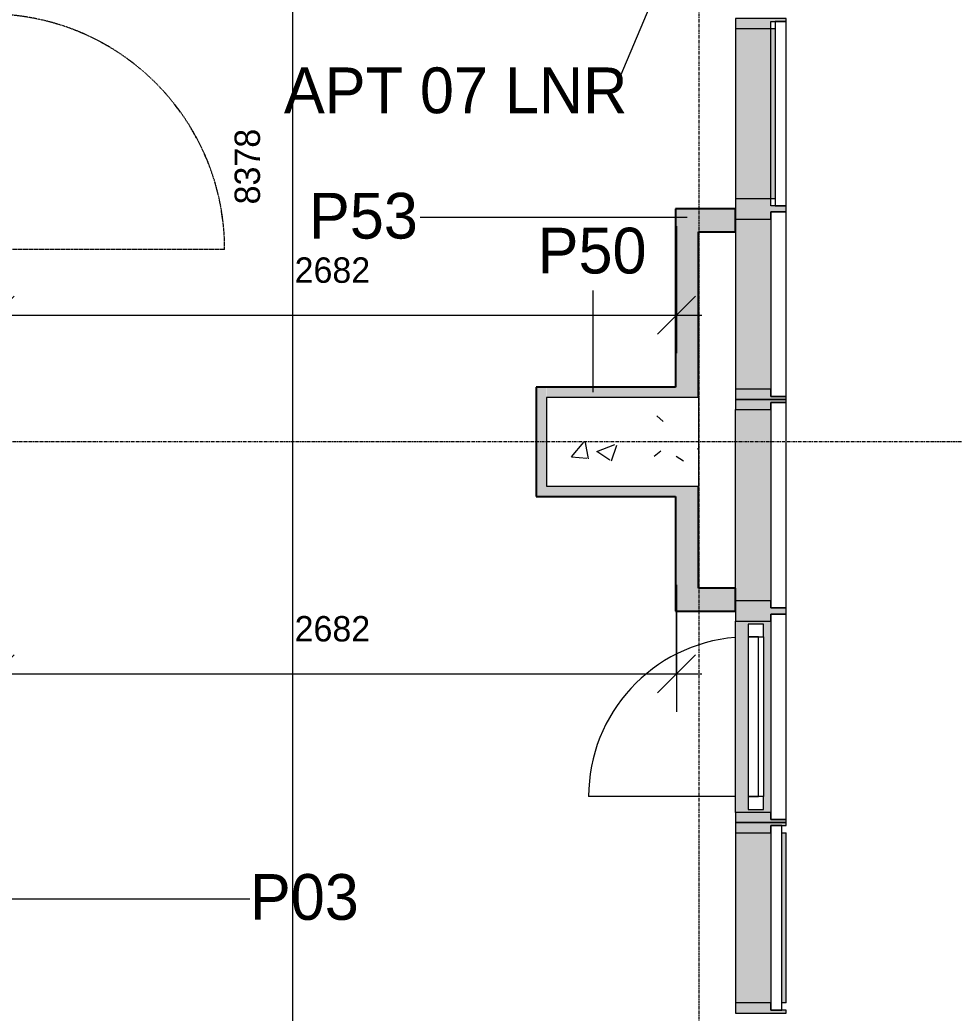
# Model space of a CAD drawing. Header units: millimetres. Extents: x 137829 to 196765, y -3018 to 487290.
# Drawn here: x 158085 to 161761, y 448047 to 451956 of the extents above; entities that cross this region are included whole.
import ezdxf

# ---------------------------------------------------------------- set-up
doc = ezdxf.new("R2010")
doc.units = ezdxf.units.MM
doc.linetypes.add('FCH_Dash 1_5mm', pattern=[3, 1.5, -1.5])
doc.linetypes.add('GridLine', pattern=[21, 12, -3, 3, -3])
for name, color, linetype, lineweight in [('A-ANNO-DIMS', 211, 'Continuous', 5), ('A-ANNO-DIMS-100', 211, 'Continuous', 5), ('A-DOOR', 31, 'Continuous', 15), ('A-DOOR-FRAM', 31, 'Continuous', 5), ('A-GLAZ-CURT', 52, 'Continuous', 15), ('A-GLAZ-CWMG', 51, 'Continuous', 15), ('A-WALL-IDEN', 211, 'Continuous', 15), ('A-WALL-PATT', 111, 'Continuous', 15), ('I-WALL', 2, 'Continuous', 15), ('S-COLS', 52, 'Continuous', 15), ('S-GRID', 1, 'Continuous', 5)]:
    doc.layers.add(name, color=color, linetype=linetype, lineweight=lineweight)
doc.styles.add('Akkurat-Light_2', font='Akkurat-Light.ttf', dxfattribs={"height": 180})
doc.styles.add('Akkurat-Light_3', font='Akkurat-Light.ttf', dxfattribs={"height": 100})
doc.dimstyles.new('Diagonal_Cont_AkkuratLight_1_0mm', dxfattribs={"dimscale": 304.8, "dimtxt": 101.480158, "dimasz": 0.492126, "dimexe": 0.492126, "dimexo": 0.0625, "dimgap": 0.328084, "dimtad": 1, "dimdec": 0, "dimzin": 0, "dimdsep": 46, "dimtxsty": 'Akkurat-Light_3', "dimblk1": 'OBLIQUE', "dimblk2": 'OBLIQUE', "dimsah": 1, "dimcen": 0.09, "dimdle": 0.328084, "dimazin": 0, "dimtfac": 1, "dimtdec": 4, "dimtix": 1, "dimtmove": 0, "dimatfit": 3, "dimfxl": 1, "dimtvp": 1, "dimtolj": 1, "dimtzin": 0, "dimarcsym": 0})

# ---------------------------------------------------------------- blocks, each defined once
blk = doc.blocks.new('Concrete Rectangular - 600 x 350mm-4117602-12-30 - Typical Floor_Partition Types')
at = {"layer": 'S-COLS', "lineweight": 5}
h = blk.add_hatch(dxfattribs=at)
h.set_pattern_fill('FP_1', color=256, style=0, pattern_type=2)
h.set_pattern_definition([(50, (-160457.25, -450294.8), (728.7365, -63.7558), [76.2, -838.2]), (355, (-160457.25, -450294.8), (-140.9716, 764.2276), [60.96, -670.56]), (100.451, (-160396.5, -450300.1), (587.77, 700.4668), [64.76, -712.36]), (46.184, (-160457.25, -450091.6), (1084.3162, -168.171), [114.3, -1257.3]), (96.636, (-160366.9, -450105.6), (949.61, 989.7098), [97.14, -1068.54]), (351.184, (-160457.2, -450091.6), (949.6206, 989.7012), [91.44, -1005.84]), (21, (-160355.65, -450142.4), (606.4579, -409.0606), [76.2, -838.2]), (326, (-160355.65, -450142.4), (247.2083, 736.7529), [60.96, -670.56]), (71.451, (-160305.1, -450176.5), (853.6683, 327.6855), [64.76, -712.36]), (37.5, (-160457.25, -450294.8), (12.3547, 338.22012), [33.528, -628.904, 33.528, -1320.292]), (37.5, (-160457.25, -450294.8), (12.3547, 338.22012), [-695.96, -647.192, 33.528, -639.572]), (7.5, (-160457.25, -450294.8), (267.27887, 400.72213), [33.528, -354.584, 33.528, -870.204]), (7.5, (-160457.25, -450294.8), (267.27887, 400.72213), [-421.64, -613.664, 33.528, -223.012]), (327.5, (-160683.82, -450294.8), (542.36333, -22.91534), [33.528, -220.472, 33.528, -1810.512]), (327.5, (-160683.82, -450294.8), (542.36333, -22.91534), [-287.528, -758.952, 33.528, -1018.032]), (317.5, (-160785.4, -450294.8), (592.51696, 101.7071), [33.528, -296.672, 33.528, -1239.52]), (317.5, (-160785.4, -450294.8), (592.51696, 101.7071), [-363.728, -492.76, 33.528, -713.232])])
h.paths.add_polyline_path([(300, -175), (300, 175), (-300, 175), (-300, -175)], flags=0)
at = {"layer": 'S-COLS'}
for p, q in [((300, 175), (-300, 175)), ((-300, 175), (-300, -175)), ((300, -175), (300, 175)), ((-300, -175), (300, -175))]:
    blk.add_line(p, q, dxfattribs=at)
blk = doc.blocks.new('FCH_CWP_Perforated W_D Tower - FCH_CWP_03_Perforated W_D-2412102-12-30 - Typical Floor_Partition Types')
at = {"layer": 'A-GLAZ-CURT', "lineweight": 20}
for p, q in [((-314.3, 169.5), (-314.3, 747)), ((-314.3, 118.5), (-364.3, 118.5)), ((-364.3, 118.5), (-364.3, 58.5)), ((314.3, 118.5), (-314.3, 118.5)), ((-314.3, 118.5), (-314.3, 78.5)), ((-314.3, 58.5), (-314.3, 118.5)), ((314.3, 78.5), (314.3, 118.5)), ((364.3, 118.5), (314.3, 118.5)), ((314.3, 118.5), (314.3, 58.5)), ((364.3, 58.5), (364.3, 118.5)), ((-314.3, 78.5), (314.3, 78.5)), ((-364.3, 58.5), (-314.3, 58.5)), ((314.3, 58.5), (364.3, 58.5)), ((404.3, 30.5), (-404.3, 30.5)), ((-404.3, 30.5), (-404.3, -30.5)), ((404.3, -30.5), (404.3, 30.5)), ((-404.3, -30.5), (404.3, -30.5))]:
    blk.add_line(p, q, dxfattribs=at)
at = {"layer": 'A-GLAZ-CURT'}
blk.add_line((314.3, 58.5), (-314.3, 58.5), dxfattribs=at)
at = {"layer": 'A-GLAZ-CURT', "lineweight": 20}
blk.add_arc((-314.3, 118.5), 628.5, 4.6685, 90, dxfattribs=at)
blk = doc.blocks.new('Rectangular Mullion - FCH_CM_40x200mm_Capless - Half Mullion Unitised-1182543-12-30 - Typical Floor_Partition Types')
at = {"layer": 'A-GLAZ-CWMG'}
blk.add_hatch(color=256, dxfattribs=at).paths.add_polyline_path([(-12, 30.5), (-12, -30.5), (-40, -30.5), (-40, -169.5), (0, -169.5), (0, 30.5)], flags=0)
at = {"layer": 'A-GLAZ-CWMG', "lineweight": 20}
for p, q in [((0, 30.5), (-12, 30.5)), ((-12, 30.5), (-12, -30.5)), ((0, -169.5), (0, 30.5)), ((-12, -30.5), (-40, -30.5)), ((-40, -30.5), (-40, -169.5)), ((-40, -169.5), (0, -169.5))]:
    blk.add_line(p, q, dxfattribs=at)
blk = doc.blocks.new('Rectangular Mullion - FCH_CM_40x200mm_Capless - Half Mullion Right Unitised-1182544-12-30 - Typical Floor_Partition Types')
at = {"layer": 'A-GLAZ-CWMG'}
blk.add_hatch(color=256, dxfattribs=at).paths.add_polyline_path([(0, 30.5), (0, -169.5), (-40, -169.5), (-40, -30.5), (-12, -30.5), (-12, 30.5)], flags=0)
at = {"layer": 'A-GLAZ-CWMG', "lineweight": 20}
for p, q in [((-12, -30.5), (-12, 30.5)), ((-12, 30.5), (0, 30.5)), ((0, 30.5), (0, -169.5)), ((-40, -169.5), (-40, -30.5)), ((-40, -30.5), (-12, -30.5)), ((0, -169.5), (-40, -169.5))]:
    blk.add_line(p, q, dxfattribs=at)
blk = doc.blocks.new('Rectangular Mullion - FCH_CM_40x200mm_Capless - Half Mullion Unitised-V8-12-30 - Typical Floor_Partition Types')
at = {"layer": 'A-GLAZ-CWMG'}
h = blk.add_hatch(color=256, dxfattribs=at)
h.paths.add_polyline_path([(146824.4, 446830.9), (147576.9, 446830.9), (147576.9, 446969.9), (146824.4, 446969.9), (146824.4, 446858.9)], flags=0)
h.paths.add_polyline_path([(146886.4, 446858.9), (146836.4, 446858.9), (146836.4, 446918.9), (147564.9, 446918.9), (147564.9, 446858.9), (147514.9, 446858.9)], flags=0)
blk.add_line((146824.4, 446969.9), (147576.9, 446969.9), dxfattribs=at)
blk = doc.blocks.new('System Panel - FCH_CWP_05_Ceramic Backed-993489-12-30 - Typical Floor_Partition Types')
at = {"layer": 'A-GLAZ-CURT', "lineweight": 20}
for p, q in [((404.2, 30.5), (-404.2, 30.5)), ((-404.2, 30.5), (-404.2, -30.5)), ((404.2, -30.5), (404.2, 30.5)), ((-404.2, -30.5), (404.2, -30.5))]:
    blk.add_line(p, q, dxfattribs=at)
blk = doc.blocks.new('Rectangular Mullion - FCH_CM_40x200mm_Capless - Half Mullion Unitised-V46-12-30 - Typical Floor_Partition Types')
at = {"layer": 'A-GLAZ-CWMG'}
blk.add_hatch(color=256, dxfattribs=at).paths.add_polyline_path([(161039.5, 449669), (161039.5, 450421.5), (160900.5, 450421.5), (160900.5, 449669)], flags=0)
blk.add_line((160900.5, 449719), (160900.5, 450421.5), dxfattribs=at)
blk = doc.blocks.new('Rectangular Mullion - FCH_CM_80x200mm_Capless-1182541-12-30 - Typical Floor_Partition Types')
at = {"layer": 'A-GLAZ-CWMG'}
blk.add_hatch(color=256, dxfattribs=at).paths.add_polyline_path([(12, 30.5), (12, -30.5), (40, -30.5), (40, -169.5), (-40, -169.5), (-40, -30.5), (-12, -30.5), (-12, 30.5)], flags=0)
at = {"layer": 'A-GLAZ-CWMG', "lineweight": 20}
for p, q in [((-12, -30.5), (-12, 30.5)), ((-12, 30.5), (12, 30.5)), ((12, 30.5), (12, -30.5)), ((-40, -169.5), (-40, -30.5)), ((-40, -30.5), (-12, -30.5)), ((12, -30.5), (40, -30.5)), ((40, -30.5), (40, -169.5)), ((40, -169.5), (-40, -169.5))]:
    blk.add_line(p, q, dxfattribs=at)
blk = doc.blocks.new('System Panel - FCH_CWP_01_GlazedPanel-1182754-12-30 - Typical Floor_Partition Types')
at = {"layer": 'A-GLAZ-CURT', "lineweight": 20}
for p, q in [((363, 30.5), (-363, 30.5)), ((-363, 30.5), (-363, -13.5)), ((363, -13.5), (363, 30.5)), ((-363, -13.5), (363, -13.5))]:
    blk.add_line(p, q, dxfattribs=at)
blk = doc.blocks.new('Rectangular Mullion - FCH_CM_40x200mm_Capless - Half Mullion Unitised-1159174-12-30 - Typical Floor_Partition Types')
at = {"layer": 'A-GLAZ-CWMG'}
blk.add_hatch(color=256, dxfattribs=at).paths.add_polyline_path([(0, -30.5), (0, 169.5), (-40, 169.5), (-40, 30.5), (-12, 30.5), (-12, -30.5)], flags=0)
at = {"layer": 'A-GLAZ-CWMG', "lineweight": 20}
for p, q in [((-40, 169.5), (-40, 30.5)), ((0, 169.5), (-40, 169.5)), ((0, -30.5), (0, 169.5)), ((-40, 30.5), (-12, 30.5)), ((-12, 30.5), (-12, -30.5)), ((-12, -30.5), (0, -30.5))]:
    blk.add_line(p, q, dxfattribs=at)
blk = doc.blocks.new('Rectangular Mullion - FCH_CM_40x200mm_Capless - Half Mullion Right Unitised-1159175-12-30 - Typical Floor_Partition Types')
at = {"layer": 'A-GLAZ-CWMG'}
blk.add_hatch(color=256, dxfattribs=at).paths.add_polyline_path([(-12, -30.5), (-12, 30.5), (-40, 30.5), (-40, 169.5), (0, 169.5), (0, -30.5)], flags=0)
at = {"layer": 'A-GLAZ-CWMG', "lineweight": 20}
for p, q in [((-40, 30.5), (-40, 169.5)), ((-40, 169.5), (0, 169.5)), ((0, 169.5), (0, -30.5)), ((-12, 30.5), (-40, 30.5)), ((-12, -30.5), (-12, 30.5)), ((0, -30.5), (-12, -30.5))]:
    blk.add_line(p, q, dxfattribs=at)
blk = doc.blocks.new('Rectangular Mullion - FCH_CM_40x200mm_Capless - Half Mullion Unitised-V16-12-30 - Typical Floor_Partition Types')
at = {"layer": 'A-GLAZ-CWMG'}
for points in [[(144774.2, 481248.5), (144774.2, 481918.5), (144757.2, 481918.5), (144757.2, 481248.5)], [(144957.2, 481248.5), (144957.2, 481918.5), (144818.2, 481918.5), (144818.2, 481248.5)]]:
    blk.add_hatch(color=256, dxfattribs=at).paths.add_polyline_path(points, flags=0)
for p, q in [((144757.2, 481918.5), (144774.2, 481918.5)), ((144757.2, 481918.5), (144757.2, 481248.5)), ((144957.2, 481248.5), (144957.2, 481918.5)), ((144774.2, 481248.5), (144757.2, 481248.5))]:
    blk.add_line(p, q, dxfattribs=at)
blk = doc.blocks.new('System Panel - FCH_CWP_01_GlazedPanel-1174460-12-30 - Typical Floor_Partition Types')
at = {"layer": 'A-GLAZ-CURT', "lineweight": 20}
for p, q in [((363, 30.5), (-363, 30.5)), ((-363, 30.5), (-363, -13.5)), ((363, -13.5), (363, 30.5)), ((-363, -13.5), (363, -13.5))]:
    blk.add_line(p, q, dxfattribs=at)
blk = doc.blocks.new('Rectangular Mullion - FCH_CM_40x200mm_Capless - Half Mullion Unitised-V11-12-30 - Typical Floor_Partition Types')
at = {"layer": 'A-GLAZ-CWMG'}
for points in [[(149826.9, 446830.8), (149826.9, 446969.8), (149156.9, 446969.8), (149156.9, 446830.8)], [(149156.9, 446813.8), (149826.9, 446813.8), (149826.9, 446830.8), (149156.9, 446830.8)]]:
    blk.add_hatch(color=256, dxfattribs=at).paths.add_polyline_path(points, flags=0)
for p, q in [((149826.9, 446969.8), (149156.9, 446969.8)), ((149156.9, 446813.8), (149156.9, 446830.8)), ((149156.9, 446830.8), (149826.9, 446830.8)), ((149826.9, 446830.8), (149826.9, 446813.8))]:
    blk.add_line(p, q, dxfattribs=at)
blk = doc.blocks.new('System Panel - FCH_CWP_05_Ceramic Backed-1174459-12-30 - Typical Floor_Partition Types')
at = {"layer": 'A-GLAZ-CURT', "lineweight": 20}
for p, q in [((363, 30.5), (-363, 30.5)), ((-363, 30.5), (-363, -30.5)), ((363, -30.5), (363, 30.5)), ((-363, -30.5), (363, -30.5))]:
    blk.add_line(p, q, dxfattribs=at)
blk = doc.blocks.new('Rectangular Mullion - FCH_CM_40x200mm_Capless - Half Mullion Unitised-V14-12-30 - Typical Floor_Partition Types')
at = {"layer": 'A-GLAZ-CWMG'}
blk.add_hatch(color=256, dxfattribs=at).paths.add_polyline_path([(157535.1, 446830.9), (158205.1, 446830.9), (158205.1, 446969.9), (157535.1, 446969.9)], flags=0)
blk.add_line((158155.1, 446969.9), (157535.1, 446969.9), dxfattribs=at)
blk = doc.blocks.new('Rectangular Mullion - FCH_CM_80x200mm_Capless-1002401-12-30 - Typical Floor_Partition Types')
at = {"layer": 'A-GLAZ-CWMG'}
blk.add_hatch(color=256, dxfattribs=at).paths.add_polyline_path([(12, -30.5), (-12, -30.5), (-12, 30.5), (-40, 30.5), (-40, 169.5), (40, 169.5), (40, 30.5), (12, 30.5)], flags=0)
at = {"layer": 'A-GLAZ-CWMG', "lineweight": 20}
for p, q in [((-40, 30.5), (-40, 169.5)), ((-40, 169.5), (40, 169.5)), ((40, 169.5), (40, 30.5)), ((-12, 30.5), (-40, 30.5)), ((-12, -30.5), (-12, 30.5)), ((40, 30.5), (12, 30.5)), ((12, 30.5), (12, -30.5)), ((12, -30.5), (-12, -30.5))]:
    blk.add_line(p, q, dxfattribs=at)
blk = doc.blocks.new('FCH_DR_Int_Sgl_Blank - DT_09 1010x2110mm-V59-12-30 - Typical Floor_Partition Types')
at = {"layer": 'A-DOOR', "linetype": 'FCH_Dash 1_5mm', "lineweight": 5}
for p, q in [((463, 952.5), (463, 26.5)), ((463, 26.5), (-463, 26.5))]:
    blk.add_line(p, q, dxfattribs=at)
at = {"layer": 'A-DOOR'}
for p, q in [((-505, 51.5), (-505, -51.5)), ((505, -51.5), (505, 51.5))]:
    blk.add_line(p, q, dxfattribs=at)
at = {"layer": 'A-DOOR', "linetype": 'FCH_Dash 1_5mm', "lineweight": 5}
blk.add_arc((463, 26.5), 926, 90, 180, dxfattribs=at)
at = {"layer": 'A-DOOR', "lineweight": 5}
for start, end in [(97.012, 99.2865), (104.0461, 106.7156), (111.1208, 113.8792), (118.2844, 120.9539), (125.7135, 127.988), (142.012, 144.2865), (149.0461, 151.7156), (156.1208, 158.8792), (163.2844, 165.9539), (170.7135, 172.988)]:
    blk.add_arc((463, 26.5), 926, start, end, dxfattribs=at)
at = {"layer": 'A-DOOR-FRAM'}
for p, q in [((-505, 51.5), (-465, 51.5)), ((-505, -51.5), (-505, 51.5)), ((-497, 51.5), (-465, 51.5)), ((-465, 51.5), (-465, -19.5)), ((465, 51.5), (465, -19.5)), ((497, 51.5), (465, 51.5)), ((505, 51.5), (465, 51.5)), ((505, -51.5), (505, 51.5)), ((-465, -19.5), (-453, -19.5)), ((-453, -19.5), (-453, -51.5)), ((453, -19.5), (453, -51.5)), ((465, -19.5), (453, -19.5)), ((-453, -51.5), (-505, -51.5)), ((-453, -51.5), (-497, -51.5)), ((453, -51.5), (497, -51.5)), ((453, -51.5), (505, -51.5))]:
    blk.add_line(p, q, dxfattribs=at)
blk = doc.blocks.new('DIMBLOCK102-12-30 - Typical Floor_Partition Types')
at = {"layer": 'A-ANNO-DIMS-100'}
for p, q in [((157986.6, 449731.8), (157986.6, 449231.8)), ((157986.6, 449381.8), (157986.6, 449731.8)), ((160668.5, 449731.8), (160668.5, 449231.8)), ((160668.5, 449381.8), (160668.5, 449731.8)), ((157886.6, 449381.8), (160768.5, 449381.8))]:
    blk.add_line(p, q, dxfattribs=at)
at = {"layer": 'A-ANNO-DIMS-100', "lineweight": 18}
for p, q in [((157986.6, 449381.8), (158061.6, 449456.8)), ((160668.5, 449381.8), (160743.5, 449456.8)), ((157986.6, 449381.8), (157911.6, 449306.8)), ((160668.5, 449381.8), (160593.5, 449306.8))]:
    blk.add_line(p, q, dxfattribs=at)
at = {"layer": 'A-ANNO-DIMS-100', "color": 0, "insert": (159165.9, 449609.3), "char_height": 100, "width": 388.033, "attachment_point": 1, "line_spacing_factor": 1.032002, "style": 'Akkurat-Light_3'}
blk.add_mtext('2682', dxfattribs=at)
blk = doc.blocks.new('_Oblique')
at = {"color": 0, "linetype": 'ByBlock', "lineweight": -2}
blk.add_line((-0.5, -0.5), (0.5, 0.5), dxfattribs=at)
blk = doc.blocks.new('DIMBLOCK106-12-30 - Typical Floor_Partition Types')
at = {"layer": 'A-ANNO-DIMS-100'}
for p, q in [((160668.5, 451143.2), (160668.5, 450643.2)), ((160668.5, 450793.2), (160668.5, 451143.2)), ((157986.6, 450443.2), (157986.6, 450943.2)), ((157886.6, 450793.2), (160768.5, 450793.2)), ((157986.6, 450793.2), (157986.6, 450443.2))]:
    blk.add_line(p, q, dxfattribs=at)
at = {"layer": 'A-ANNO-DIMS-100', "lineweight": 18}
for p, q in [((157986.6, 450793.2), (158061.6, 450868.2)), ((160668.5, 450793.2), (160743.5, 450868.2)), ((157986.6, 450793.2), (157911.6, 450718.2)), ((160668.5, 450793.2), (160593.5, 450718.2))]:
    blk.add_line(p, q, dxfattribs=at)
at = {"layer": 'A-ANNO-DIMS-100', "color": 0, "insert": (159165.9, 451020.7), "char_height": 100, "width": 388.033, "attachment_point": 1, "line_spacing_factor": 1.032002, "style": 'Akkurat-Light_3'}
blk.add_mtext('2682', dxfattribs=at)
blk = doc.blocks.new('DIMBLOCK221-12-30 - Typical Floor_Partition Types')
at = {"layer": 'A-ANNO-DIMS-100'}
for p, q in [((159157.1, 455680.2), (159157.1, 447101.8)), ((159507.1, 455580.2), (159007.1, 455580.2)), ((159157.1, 455580.2), (159507.1, 455580.2)), ((159507.1, 447201.8), (159007.1, 447201.8)), ((159157.1, 447201.8), (159507.1, 447201.8))]:
    blk.add_line(p, q, dxfattribs=at)
at = {"layer": 'A-ANNO-DIMS-100', "lineweight": 18}
for p, q in [((159157.1, 455580.2), (159082.1, 455655.2)), ((159157.1, 455580.2), (159232.1, 455505.2)), ((159157.1, 447201.8), (159082.1, 447276.8)), ((159157.1, 447201.8), (159232.1, 447126.8))]:
    blk.add_line(p, q, dxfattribs=at)
at = {"layer": 'A-ANNO-DIMS-100', "color": 0, "insert": (158929.6, 451229.3), "char_height": 100, "width": 388.033, "attachment_point": 1, "rotation": 90, "line_spacing_factor": 1.032002, "style": 'Akkurat-Light_3'}
blk.add_mtext('8378', dxfattribs=at)

msp = doc.modelspace()

# ---------------------------------------------------------------- hatches: boundary and pattern name
at = {"layer": 'A-WALL-PATT'}
for color, points in [(4, [(160900.5, 451121.5), (160900.5, 451211.5), (160665.5, 451211.5), (160665.5, 451121.5), (160755.5, 451121.5)]), (4, [(160755.5, 450510.3), (160755.5, 451121.5), (160665.5, 451121.5), (160665.5, 450510.3)]), (1, [(160157.2, 450119.8), (160157.2, 450510.3), (160117.1, 450510.3), (160117.1, 450119.8)]), (1, [(160157.6, 450469.8), (160755.5, 450469.8), (160755.5, 450510.3), (160157.6, 450510.3)]), (1, [(160665.5, 450079.3), (160755.5, 450079.3), (160755.5, 450119.8), (160117.1, 450119.8), (160117.1, 450079.3), (160157.2, 450079.3)]), (4, [(160755.5, 449719), (160755.5, 450079.3), (160665.5, 450079.3), (160665.5, 449719)]), (4, [(160900.5, 449629), (160900.5, 449719), (160665.5, 449719), (160665.5, 449629)])]:
    msp.add_hatch(color=color, dxfattribs=at).paths.add_polyline_path(points, flags=0)

# ---------------------------------------------------------------- linework, layer by layer
at = {"layer": 'A-WALL-IDEN'}
for p, q in [((160645.3, 452203.9), (160421.1, 451670.7)), ((160710.5, 451177.2), (159659.7, 451177.2)), ((160341.1, 450490.1), (160341.1, 450891)), ((157938.1, 448496.3), (158990.3, 448496.3))]:
    msp.add_line(p, q, dxfattribs=at)
at = {"layer": 'I-WALL', "color": 130, "lineweight": 25}
for p, q in [((160900.5, 451211.5), (160665.5, 451211.5)), ((160665.5, 451211.5), (160665.5, 450510.3)), ((160900.5, 451121.5), (160900.5, 451211.5)), ((160755.5, 451121.5), (160900.5, 451121.5)), ((160755.5, 450469.8), (160755.5, 451121.5)), ((160755.5, 449719), (160755.5, 450119.8)), ((160665.5, 450079.3), (160665.5, 449629)), ((160900.5, 449719), (160755.5, 449719)), ((160900.5, 449629), (160900.5, 449719)), ((160665.5, 449629), (160900.5, 449629))]:
    msp.add_line(p, q, dxfattribs=at)
at = {"layer": 'I-WALL', "color": 10, "lineweight": 25}
for p, q in [((160117.1, 450510.3), (160117.1, 450079.3)), ((160665.5, 450510.3), (160117.1, 450510.3)), ((160117.1, 450079.3), (160665.5, 450079.3))]:
    msp.add_line(p, q, dxfattribs=at)
at = {"layer": 'S-GRID', "linetype": 'GridLine'}
for p, q in [((160757.2, 486190.2), (160757.2, 442030)), ((183249.8, 450294.8), (140221, 450294.8))]:
    msp.add_line(p, q, dxfattribs=at)

# ---------------------------------------------------------------- block references
at = {"layer": 'A-DOOR', "rotation": 270}
msp.add_blockref('FCH_DR_Int_Sgl_Blank - DT_09 1010x2110mm-V59-12-30 - Typical Floor_Partition Types', (157938.1, 451515.3), dxfattribs=at)
at = {"layer": 'A-GLAZ-CURT'}
for name, p, rotation in [('System Panel - FCH_CWP_01_GlazedPanel-1174460-12-30 - Typical Floor_Partition Types', (161070, 451586.5), 269.999999999999), ('System Panel - FCH_CWP_05_Ceramic Backed-1174459-12-30 - Typical Floor_Partition Types', (161070, 450836.5), 269.999999999999), ('System Panel - FCH_CWP_05_Ceramic Backed-993489-12-30 - Typical Floor_Partition Types', (161070, 450045.3), 89.99999999999947), ('System Panel - FCH_CWP_01_GlazedPanel-1182754-12-30 - Typical Floor_Partition Types', (161070, 448421.5), 89.99999999999972)]:
    msp.add_blockref(name, p, dxfattribs=dict(at, rotation=rotation))
at = {"layer": 'A-GLAZ-CURT', "lineweight": 20, "rotation": 89.99999999999947}
msp.add_blockref('FCH_CWP_Perforated W_D Tower - FCH_CWP_03_Perforated W_D-2412102-12-30 - Typical Floor_Partition Types', (161070, 449212.8), dxfattribs=at)
at = {"layer": 'A-GLAZ-CWMG'}
for name, p, rotation in [('Rectangular Mullion - FCH_CM_40x200mm_Capless - Half Mullion Unitised-1159174-12-30 - Typical Floor_Partition Types', (161070, 451961.5), 89.99999999999898), ('Rectangular Mullion - FCH_CM_40x200mm_Capless - Half Mullion Unitised-V11-12-30 - Typical Floor_Partition Types', (607870.4, 302094.6), 90), ('Rectangular Mullion - FCH_CM_40x200mm_Capless - Half Mullion Unitised-V14-12-30 - Typical Floor_Partition Types', (607870.4, 292966.4), 90), ('Rectangular Mullion - FCH_CM_40x200mm_Capless - Half Mullion Unitised-V8-12-30 - Typical Floor_Partition Types', (607870.4, 302012.1), 90), ('Rectangular Mullion - FCH_CM_40x200mm_Capless - Half Mullion Unitised-1182543-12-30 - Typical Floor_Partition Types', (161070, 448796.5), 269.9999999999995), ('Rectangular Mullion - FCH_CM_40x200mm_Capless - Half Mullion Unitised-1159174-12-30 - Typical Floor_Partition Types', (161070, 448796.5), 89.99999999999972), ('Rectangular Mullion - FCH_CM_40x200mm_Capless - Half Mullion Unitised-V16-12-30 - Typical Floor_Partition Types', (305857.8, 930005.1), 180)]:
    msp.add_blockref(name, p, dxfattribs=dict(at, rotation=rotation))
at = {"layer": 'A-GLAZ-CWMG', "extrusion": (0, 0, -1)}
for name, p, rotation in [('Rectangular Mullion - FCH_CM_80x200mm_Capless-1002401-12-30 - Typical Floor_Partition Types', (-161070, 451211.5), 270.000000000001), ('Rectangular Mullion - FCH_CM_40x200mm_Capless - Half Mullion Right Unitised-1159175-12-30 - Typical Floor_Partition Types', (-161070, 450461.5), 270.000000000001), ('Rectangular Mullion - FCH_CM_40x200mm_Capless - Half Mullion Right Unitised-1182544-12-30 - Typical Floor_Partition Types', (-161070, 450461.5), 90.00000000000053), ('Rectangular Mullion - FCH_CM_80x200mm_Capless-1182541-12-30 - Typical Floor_Partition Types', (-161070, 449629), 90.00000000000053), ('Rectangular Mullion - FCH_CM_40x200mm_Capless - Half Mullion Right Unitised-1159175-12-30 - Typical Floor_Partition Types', (-161070, 448046.5), 270.0000000000003)]:
    msp.add_blockref(name, p, dxfattribs=dict(at, rotation=rotation))
at = {"layer": 'A-GLAZ-CWMG'}
msp.add_blockref('Rectangular Mullion - FCH_CM_40x200mm_Capless - Half Mullion Unitised-V46-12-30 - Typical Floor_Partition Types', (0, 0), dxfattribs=at)
at = {"layer": 'S-COLS'}
msp.add_blockref('Concrete Rectangular - 600 x 350mm-4117602-12-30 - Typical Floor_Partition Types', (160457.2, 450294.8), dxfattribs=at)

# ---------------------------------------------------------------- texts
at = {"layer": 'A-WALL-IDEN', "lineweight": 5, "char_height": 180, "attachment_point": 1, "style": 'Akkurat-Light_2'}
for s, insert, width in [('APT 07 LNR', (159124.1, 451768.2), 1563.291), ('P53', (159222.7, 451274.7), 521.097), ('P50', (160122.6, 451137.5), 521.097), ('P03', (158990.3, 448593.8), 521.097)]:
    msp.add_mtext(s, dxfattribs=dict(at, insert=insert, width=width))

# ---------------------------------------------------------------- dimensions: what is measured, and where the dimension line sits
at = {"layer": 'A-ANNO-DIMS'}
dim = msp.add_linear_dim(base=(159157.1, 447201.8), p1=(159507.1, 455580.2), p2=(159507.1, 447201.8), angle=90, dimstyle='Diagonal_Cont_AkkuratLight_1_0mm', override={"dimpost": '<>', "dimfxl": 8378.376951}, dxfattribs=at)
dim.commit()
dim.dimension.update_dxf_attribs({"geometry": 'DIMBLOCK221-12-30 - Typical Floor_Partition Types', "text_midpoint": (159006.2, 451391)})
for base, p1, p2, override, picture, middle in [((160668.5, 450793.2), (157986.6, 450443.2), (160668.5, 451143.2), {"dimpost": '<>', "dimfxl": 2771.756355}, 'DIMBLOCK106-12-30 - Typical Floor_Partition Types', (159327.6, 450944.1)), ((160668.5, 449381.8), (157986.6, 449731.8), (160668.5, 449731.8), {"dimpost": '<>', "dimfxl": 2681.908517}, 'DIMBLOCK102-12-30 - Typical Floor_Partition Types', (159327.6, 449532.7))]:
    dim = msp.add_linear_dim(base=base, p1=p1, p2=p2, dimstyle='Diagonal_Cont_AkkuratLight_1_0mm', override=override, dxfattribs=at)
    dim.commit()
    dim.dimension.update_dxf_attribs({"geometry": picture, "text_midpoint": middle})

doc.saveas('drawing.dxf')
